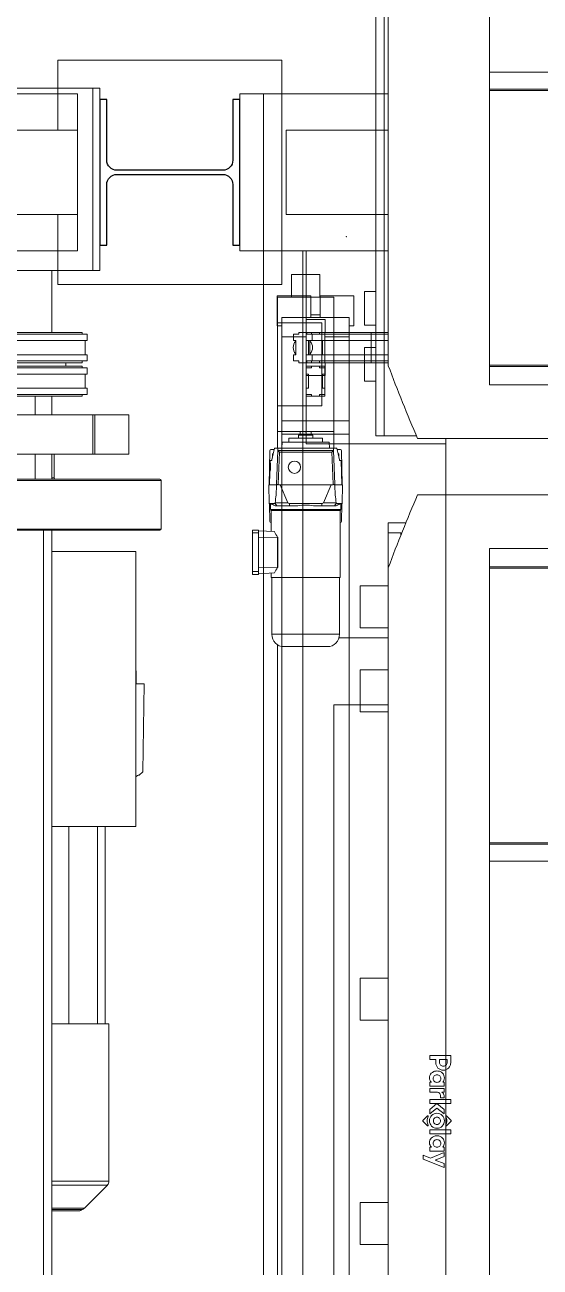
# Model space of a CAD drawing. Header units: inches. Extents: x 0 to 89.6, y -24.6 to 21.1.
# Drawn here: x 38.135 to 39.054, y 10.252 to 12.468 of the extents above; entities that cross this region are included whole.
import ezdxf

# ---------------------------------------------------------------- set-up
doc = ezdxf.new("R2010")
doc.units = ezdxf.units.IN
doc.header["$MEASUREMENT"] = 0
doc.set_wipeout_variables(frame=1)
doc.linetypes.add('PHANTOM', pattern=[12.7, 6.35, -1.27, 1.27, -1.27, 1.27, -1.27])
for name, color, linetype in [('PK24-LOGO', 7, 'Continuous'), ('PK24E', 7, 'Continuous'), ('PK24E-STRUCT-STEEL', 254, 'Continuous')]:
    doc.layers.add(name, color=color, linetype=linetype)
for name, color, linetype, true_color in [('PK24E-COMP-PALLET', 132, 'Continuous', 0x00b7c8), ('PK24E-HELPER', 253, 'PHANTOM', 0xa1a1a1), ('PK24E-SYS-LIFT', 31, 'Continuous', 0xffcc5a), ('PK24E-SYS-SHELF', 31, 'Continuous', 0xffcc5a)]:
    doc.layers.add(name, color=color, linetype=linetype, true_color=true_color)
doc.layers.add('Text', color=142, linetype='Continuous', lineweight=20)

# ---------------------------------------------------------------- blocks, each defined once
blk = doc.blocks.new('ELIFTTT-CHASIS--TOP-COMP-PKE24')
at = {"layer": 'PK24E-SYS-LIFT', "lineweight": 5}
for p, q in [((-284.75, 149.25), (-284.75, 145.25)), ((-283.91, 149.25), (-284.75, 149.25)), ((-279.75, 149.25), (-283.91, 149.25)), ((-279.75, 145.25), (-279.75, 149.25)), ((-287.25, 145.25), (-287.25, 140.65)), ((-277.25, 145.25), (-287.25, 145.25)), ((-277.25, 145.25), (-277.25, 121.25)), ((-279.35, 140.65), (-287.25, 140.65)), ((-287.25, 140.65), (-287.25, 125.85)), ((-279.35, 125.85), (-279.35, 140.65)), ((-284.4, 138.62), (-284.4, 137.52)), ((-283.48, 138.62), (-284.4, 138.62)), ((-284.4, 137.52), (-284.02, 137.52)), ((-284.02, 137.52), (-284.02, 134.98)), ((-283.48, 138.95), (-283.48, 138.62)), ((-282.02, 138.95), (-283.48, 138.95)), ((-282.02, 138.62), (-282.02, 138.95)), ((-281.1, 138.62), (-282.02, 138.62)), ((-281.48, 137.52), (-281.1, 137.52)), ((-281.48, 134.98), (-281.48, 137.52)), ((-281.1, 137.52), (-281.1, 138.62)), ((-284.4, 134.98), (-284.4, 133.88)), ((-284.02, 134.98), (-284.4, 134.98)), ((-284.4, 133.88), (-283.48, 133.88)), ((-283.48, 133.88), (-283.48, 133.55)), ((-283.48, 133.55), (-282.02, 133.55)), ((-282.02, 133.88), (-281.1, 133.88)), ((-282.02, 133.55), (-282.02, 133.88)), ((-281.1, 134.98), (-281.48, 134.98)), ((-281.1, 133.88), (-281.1, 134.98)), ((-287.25, 125.85), (-287.25, 121.25)), ((-287.25, 125.85), (-279.35, 125.85)), ((-287.25, 121.25), (-277.25, 121.25)), ((-287.25, 118.3), (-287.25, 121.25)), ((-285.25, 120.1), (-285.25, 119.4)), ((-285.25, 120.1), (-279.25, 120.1)), ((-283.4, 120.7), (-283.5, 120.6)), ((-283.5, 120.6), (-283.5, 120.1)), ((-281, 120.6), (-283.5, 120.6)), ((-283.4, 120.7), (-281.1, 120.7)), ((-283.25, 121.25), (-283.25, 120.7)), ((-281.25, 120.7), (-281.25, 121.25)), ((-281, 120.6), (-281.1, 120.7)), ((-281, 120.1), (-281, 120.6)), ((-279.25, 119.4), (-279.25, 120.1)), ((-277.25, 121.25), (-277.25, 118.3)), ((-288.64, 117.85), (-288.75, 111.75)), ((-288.44, 118.05), (-287.89, 118.05)), ((-287.82, 118.3), (-287.22, 118.3)), ((-287.46, 111.91), (-287.24, 117.91)), ((-287.22, 118.3), (-287.24, 117.91)), ((-286.95, 117.61), (-287.24, 117.91)), ((-287.24, 117.91), (-277.26, 117.91)), ((-287.22, 118.3), (-277.28, 118.3)), ((-286.95, 117.61), (-287.16, 111.91)), ((-277.55, 117.61), (-286.95, 117.61)), ((-286.47, 119.4), (-286.53, 118.3)), ((-286.47, 119.4), (-278.03, 119.4)), ((-277.97, 118.3), (-278.03, 119.4)), ((-277.26, 117.91), (-277.55, 117.61)), ((-277.34, 111.91), (-277.55, 117.61)), ((-277.26, 117.91), (-277.28, 118.3)), ((-277.28, 118.3), (-276.68, 118.3)), ((-277.26, 117.91), (-277.04, 111.91)), ((-276.61, 118.05), (-276.06, 118.05)), ((-275.86, 117.85), (-275.75, 111.75)), ((-288.56, 116.1), (-288.71, 111.75)), ((-288.54, 115.62), (-288.58, 115.63)), ((-288.56, 116.1), (-288.32, 116.1)), ((-276.18, 116.1), (-275.94, 116.1)), ((-275.79, 111.75), (-275.94, 116.1)), ((-288.62, 114.18), (-288.59, 114.17)), ((-288.83, 111.75), (-288.77, 108.41)), ((-288.83, 111.75), (-287.46, 111.75)), ((-287.53, 109.94), (-287.47, 111.69)), ((-287.47, 111.69), (-287.16, 111.91)), ((-287.46, 111.91), (-287.47, 111.69)), ((-287.09, 111.75), (-287.16, 111.91)), ((-287.09, 111.75), (-286.81, 111.75)), ((-285.44, 108.55), (-286.81, 111.75)), ((-286.81, 111.75), (-277.69, 111.75)), ((-277.69, 111.75), (-279.06, 108.55)), ((-277.69, 111.75), (-277.41, 111.75)), ((-277.41, 111.75), (-277.34, 111.91)), ((-277.03, 111.69), (-277.34, 111.91)), ((-277.04, 111.91), (-277.03, 111.69)), ((-277.04, 111.75), (-275.67, 111.75)), ((-276.97, 109.94), (-277.03, 111.69)), ((-275.73, 108.41), (-275.67, 111.75)), ((-288.77, 108.41), (-288.5, 108.14)), ((-288.77, 108.41), (-287.72, 108.41)), ((-288.64, 105.25), (-288.69, 108.33)), ((-288.5, 108.31), (-288.5, 107.35)), ((-288.5, 107.35), (-276, 107.35)), ((-288.4, 107.18), (-288.4, 103.44)), ((-288.4, 107.18), (-282.25, 107.18)), ((-287.72, 108.41), (-287.37, 108)), ((-287.37, 108), (-287.69, 108)), ((-287.67, 108.55), (-285.44, 108.55)), ((-285.07, 108), (-287.37, 108)), ((-285.44, 108.55), (-285.2, 108.41)), ((-285.2, 108.41), (-279.3, 108.41)), ((-285.2, 108.41), (-285.07, 108)), ((-283.65, 108), (-285.07, 108)), ((-282.25, 107.18), (-276.1, 107.18)), ((-279.43, 108), (-280.85, 108)), ((-279.3, 108.41), (-279.43, 108)), ((-277.13, 108), (-279.43, 108)), ((-279.3, 108.41), (-279.06, 108.55)), ((-279.06, 108.55), (-276.83, 108.55)), ((-276.78, 108.41), (-277.13, 108)), ((-276.81, 108), (-277.13, 108)), ((-276.78, 108.41), (-275.73, 108.41)), ((-276.1, 95.25), (-276.1, 107.18)), ((-276, 108.14), (-275.73, 108.41)), ((-276, 107.35), (-276, 108.31)), ((-275.86, 105.25), (-275.81, 108.33)), ((-288.44, 105.05), (-288.4, 105.05)), ((-276.1, 105.05), (-276.06, 105.05)), ((-291.75, 103.18), (-291.75, 103.68)), ((-291.75, 103.68), (-290.65, 103.68)), ((-291.75, 96.28), (-291.75, 103.18)), ((-290.65, 103.18), (-291.75, 103.18)), ((-290.65, 103.68), (-290.65, 103.18)), ((-290.65, 103.56), (-287.79, 103.41)), ((-290.65, 96.28), (-290.65, 103.18)), ((-290.65, 102.45), (-287.25, 102.38)), ((-287.25, 102.45), (-287.25, 102.38)), ((-287.25, 97.08), (-287.25, 102.38)), ((-287.25, 102.38), (-287.25, 102.38)), ((-287.2, 102.38), (-287.25, 102.38)), ((-287.2, 97.08), (-287.2, 102.38)), ((-291.75, 95.78), (-291.75, 96.28)), ((-291.75, 96.28), (-290.65, 96.28)), ((-290.65, 95.78), (-291.75, 95.78)), ((-290.65, 97), (-287.25, 97.08)), ((-290.65, 96.28), (-290.65, 95.78)), ((-290.65, 95.9), (-287.79, 96.05)), ((-288.4, 96.02), (-288.4, 95.25)), ((-287.25, 97.08), (-287.25, 97.08)), ((-287.25, 97.01), (-287.25, 97.08)), ((-287.2, 97.08), (-287.25, 97.08)), ((-288.4, 95.25), (-276.1, 95.25)), ((-288.3, 95.25), (-288.3, 88.12)), ((-276.2, 85.1), (-276.2, 95.25)), ((-288.3, 88.12), (-288.3, 87.8)), ((-288.3, 87.8), (-288.3, 85.1)), ((-288.3, 85.1), (-276.2, 85.1)), ((-276.28, 84.5), (-259.75, 84.5)), ((-259.75, 72.5), (-259.75, 84.5)), ((-259.75, 84.5), (-254.75, 84.5)), ((-254.75, 72.5), (-254.75, 84.5)), ((-254.75, 84.5), (-249.75, 84.5)), ((-249.75, 84.5), (-249.75, 72.5)), ((-211.2, 84.5), (-249.75, 84.5)), ((-287.25, -83.22), (-287.25, 83.22)), ((-278.4, 82.9), (-286.1, 82.9)), ((-277.25, 72.5), (-277.25, -72.5)), ((-277.25, 72.5), (-259.75, 72.5)), ((-254.75, 72.5), (-259.75, 72.5)), ((-249.75, 72.5), (-254.75, 72.5)), ((-249.75, 72.5), (-81.39, 72.5))]:
    blk.add_line(p, q, dxfattribs=at)
blk.add_circle((-284.25, 114.91), 1.1, dxfattribs=at)
for centre, radius, start, end in [((-282.75, 136.25), 1.72, 137.63, 222.37), ((-282.75, 136.25), 1.72, 317.63, 42.37), ((-288.44, 117.85), 0.2, 90, 179), ((-276.06, 117.85), 0.2, 1, 90), ((-287.75, 117), 0.45, 132.2453, 204.5747), ((-276.75, 117), 0.45, 335.4253, 47.7547), ((-288.3, 107.35), 0.2, 180, 240), ((-282.25, 101.91), 6.25, 77.0707, 102.9293), ((-276.2, 107.35), 0.2, 300, 0), ((-288.44, 105.25), 0.2, 181, 270), ((-276.06, 105.25), 0.2, 270, 359), ((-282.25, 106.03), 6.15, 215.6016, 216.4055), ((-282.25, 93.43), 6.15, 143.5945, 144.3984), ((-286.1, 85.1), 2.2, 180, 270), ((-278.4, 85.1), 2.2, 270, 0)]:
    blk.add_arc(centre, radius, start, end, dxfattribs=at)
for centre, major_axis, ratio, start_param, end_param in [((-258.83, 111.06), (0, 29.91), 0.99939, 1.327153, 1.396535), ((-305.67, 111.06), (0, 29.91), 0.99939, 4.886651, 4.956033), ((-259.93, 27.64), (-17.65, 106.42), 0.210216, 0.652517, 0.672911), ((-304.57, 27.64), (17.65, 106.42), 0.210212, 5.610299, 5.630699), ((-259.13, 85.52), (-26.34, 26.35), 0.507159, 0.207962, 0.215452), ((-305.37, 85.52), (26.34, 26.35), 0.507143, 6.067743, 6.075233), ((-282.25, 105.66), (-4.43, 4.6), 0.92858, 1.214489, 1.388243), ((-282.25, 93.8), (4.43, 4.6), 0.92858, 1.75335, 1.927104)]:
    blk.add_ellipse(centre, major_axis=major_axis, ratio=ratio, start_param=start_param, end_param=end_param, dxfattribs=at)
for points, knots in [([(-282.41, 121.25), (-282.39, 121.24), (-282.34, 121.21), (-282.25, 121.2), (-282.16, 121.21), (-282.11, 121.24), (-282.09, 121.25)], [0, 0, 0, 0, 0.230406, 0.49981, 0.78779, 1, 1, 1, 1]), ([(-287.82, 118.3), (-287.82, 118.3), (-287.83, 118.3), (-287.83, 118.28), (-287.83, 118.28)], [0, 0, 0, 0, 0.487803, 1, 1, 1, 1]), ([(-276.67, 118.28), (-276.67, 118.28), (-276.67, 118.3), (-276.68, 118.3), (-276.68, 118.3)], [0, 0, 0, 0, 0.485402, 1, 1, 1, 1]), ([(-288.61, 114.18), (-288.61, 114.18), (-288.61, 114.16), (-288.61, 114.22), (-288.6, 114.37), (-288.6, 114.62), (-288.6, 114.9), (-288.59, 115.18), (-288.59, 115.43), (-288.58, 115.58), (-288.58, 115.64), (-288.58, 115.63), (-288.58, 115.63)], [0, 0, 0, 0, 0.000422, 0.125216, 0.249969, 0.374831, 0.499914, 0.625089, 0.750116, 0.875001, 0.999834, 1, 1, 1, 1]), ([(-288.58, 115.24), (-288.58, 115.23), (-288.58, 115.15), (-288.59, 114.97), (-288.6, 114.73), (-288.6, 114.53), (-288.6, 114.43), (-288.6, 114.39)], [0, 0, 0, 0, 0.041978, 0.306281, 0.570431, 0.834353, 1, 1, 1, 1]), ([(-288.58, 114.19), (-288.58, 114.19), (-288.57, 114.2), (-288.56, 114.28), (-288.54, 114.44), (-288.53, 114.66), (-288.51, 114.9), (-288.51, 115.15), (-288.51, 115.36), (-288.52, 115.53), (-288.53, 115.62), (-288.53, 115.62), (-288.54, 115.61)], [0, 0, 0, 0, 0.009511, 0.124893, 0.240611, 0.356456, 0.472081, 0.587302, 0.702221, 0.817124, 0.932235, 1, 1, 1, 1]), ([(-288.26, 116.25), (-288.27, 116.21), (-288.29, 116.14), (-288.31, 116.1), (-288.31, 116.1), (-288.32, 116.1)], [0, 0, 0, 0, 0.432931, 0.865827, 1, 1, 1, 1]), ([(-276.18, 116.1), (-276.19, 116.11), (-276.21, 116.12), (-276.22, 116.18), (-276.23, 116.23), (-276.24, 116.25)], [0, 0, 0, 0, 0.43316, 0.866325, 1, 1, 1, 1]), ([(-288.6, 114.39), (-288.6, 114.33), (-288.6, 114.24), (-288.59, 114.21), (-288.59, 114.2)], [0, 0, 0, 0, 0.571187, 1, 1, 1, 1]), ([(-287.69, 108), (-287.78, 108.05), (-288, 108.18), (-288.21, 108.29), (-288.35, 108.34), (-288.43, 108.36), (-288.47, 108.35), (-288.5, 108.34), (-288.5, 108.31), (-288.5, 108.31)], [0, 0, 0, 0, 0.189659, 0.44506, 0.57653, 0.707999, 0.799497, 0.930008, 1, 1, 1, 1]), ([(-276, 108.31), (-276, 108.31), (-276, 108.34), (-276.02, 108.35), (-276.08, 108.36), (-276.16, 108.34), (-276.27, 108.29), (-276.41, 108.23), (-276.58, 108.14), (-276.73, 108.05), (-276.81, 108)], [0, 0, 0, 0, 0.053259, 0.184632, 0.316005, 0.44367, 0.571338, 0.702705, 0.834078, 1, 1, 1, 1]), ([(-288.3, 87.8), (-288.3, 87.8), (-288.3, 87.81), (-288.3, 87.83), (-288.3, 87.87), (-288.3, 87.92), (-288.3, 87.98), (-288.3, 88.03), (-288.3, 88.08), (-288.3, 88.11), (-288.3, 88.12), (-288.3, 88.12), (-288.3, 88.12)], [0, 0, 0, 0, 0.106425, 0.212833, 0.319705, 0.427399, 0.535627, 0.64388, 0.751778, 0.859172, 0.966191, 1, 1, 1, 1])]:
    blk.add_open_spline(points, degree=3, knots=knots, dxfattribs=at)
blk = doc.blocks.new('ELIFTTT-TT--TOP-COMP-PKE24')
at = {"layer": 'PK24E-SYS-LIFT', "lineweight": 5}
for p, q in [((-267.5, 103.22), (-267.5, 105)), ((-267.5, 105), (-258.3, 105)), ((-258.3, 105), (-258.3, 103.22)), ((-265.25, 103.22), (-267.5, 103.22)), ((-267.5, 103.22), (-267.5, -103.22)), ((-265.25, 94), (-265.25, 103.22)), ((-258.3, 103.22), (-262.25, 103.22)), ((-262.25, 103.22), (-262.25, 94)), ((-258.3, 103.22), (-258.3, -103.22)), ((-267.5, 93.75), (-272.5, 93.75)), ((-272.5, 93.75), (-272.5, 86.25)), ((-262.25, 94), (-265.25, 94)), ((-265.25, 94), (-265.25, -94)), ((-262.25, 94), (-262.25, -94)), ((-257.8, 75.2), (-257.8, 94.8)), ((-253, 95), (-257.6, 95)), ((-257.6, 95), (-257.6, 75)), ((-253, 75), (-253, 95)), ((-252.8, 94.8), (-252.8, 75.2)), ((-257.8, 88), (-258.3, 88)), ((-272.5, 86.25), (-267.5, 86.25)), ((-258.3, 82), (-257.8, 82)), ((-267.5, 78.75), (-272.5, 78.75)), ((-272.5, 78.75), (-272.5, 71.25)), ((-257.6, 75), (-253, 75)), ((-272.5, 71.25), (-267.5, 71.25)), ((-258.3, 67.75), (-230.5, 67.75)), ((-230.5, 59.75), (-258.3, 59.75)), ((-257.8, 32.7), (-257.8, 52.3)), ((-253, 52.5), (-257.6, 52.5)), ((-257.6, 52.5), (-257.6, 32.5)), ((-253, 32.5), (-253, 52.5)), ((-252.8, 52.3), (-252.8, 32.7)), ((-257.8, 45.5), (-258.3, 45.5)), ((-258.3, 39.5), (-257.8, 39.5)), ((-257.6, 32.5), (-253, 32.5)), ((-272.5, 16.25), (-272.5, 23.75)), ((-272.5, 23.75), (-267.5, 23.75)), ((-272.5, 16.25), (-267.5, 16.25)), ((-257.8, -9.8), (-257.8, 9.8)), ((-253, 10), (-257.6, 10)), ((-257.6, 10), (-257.6, -10)), ((-253, -10), (-253, 10)), ((-252.8, 9.8), (-252.8, -9.8)), ((-257.8, 3), (-258.3, 3)), ((-258.3, -3), (-257.8, -3)), ((-257.6, -10), (-253, -10)), ((-272.5, -16.25), (-267.5, -16.25)), ((-272.5, -23.75), (-272.5, -16.25)), ((-272.5, -23.75), (-267.5, -23.75))]:
    blk.add_line(p, q, dxfattribs=at)
for centre, start, end in [((-257.6, 94.8), 90, 180), ((-253, 94.8), 0, 90), ((-257.6, 75.2), 180, 270), ((-253, 75.2), 270, 0), ((-257.6, 52.3), 90, 180), ((-253, 52.3), 0, 90), ((-257.6, 32.7), 180, 270), ((-253, 32.7), 270, 0), ((-257.6, 9.8), 90, 180), ((-253, 9.8), 0, 90), ((-257.6, -9.8), 180, 270), ((-253, -9.8), 270, 0)]:
    blk.add_arc(centre, 0.2, start, end, dxfattribs=at)
blk = doc.blocks.new('LOGO----DECOR-PK24')
at = {"layer": 'PK24-LOGO', "lineweight": 5}
for p, q in [((-10, 2.13), (-8.71, 2.13)), ((-10, -1.62), (-10, 2.13)), ((-9.29, 1.47), (-9.29, 0.11)), ((-8.76, 1.47), (-9.29, 1.47)), ((-9.29, 0.11), (-8.76, 0.11)), ((-8.61, 1.46), (-8.76, 1.47)), ((-8.76, 0.11), (-8.61, 0.13)), ((-8.71, 2.13), (-8.43, 2.11)), ((-8.48, 1.42), (-8.61, 1.46)), ((-8.61, 0.13), (-8.48, 0.17)), ((-8.36, 1.35), (-8.48, 1.42)), ((-8.48, 0.17), (-8.36, 0.23)), ((-8.43, 2.11), (-8.3, 2.07)), ((-8.26, 1.27), (-8.36, 1.35)), ((-8.36, 0.23), (-8.26, 0.31)), ((-8.3, 2.07), (-8.17, 2.03)), ((-8.19, 1.17), (-8.26, 1.27)), ((-8.26, 0.31), (-8.19, 0.41)), ((-8.13, 1.05), (-8.19, 1.17)), ((-8.19, 0.41), (-8.13, 0.53)), ((-8.17, 2.03), (-7.94, 1.9)), ((-8.09, 0.93), (-8.13, 1.05)), ((-8.13, 0.53), (-8.09, 0.66)), ((-8.08, 0.79), (-8.09, 0.93)), ((-8.09, 0.66), (-8.08, 0.79)), ((-7.94, 1.9), (-7.74, 1.74)), ((-7.74, 1.74), (-7.58, 1.55)), ((-7.58, 0.04), (-7.74, -0.16)), ((-7.58, 1.55), (-7.46, 1.32)), ((-7.46, 0.27), (-7.58, 0.04)), ((-7.46, 1.32), (-7.38, 1.06)), ((-7.38, 0.52), (-7.46, 0.27)), ((-7.38, 1.06), (-7.36, 0.79)), ((-7.36, 0.79), (-7.38, 0.52)), ((-7.19, -0.02), (-7.16, 0.13)), ((-7.16, 0.13), (-7.11, 0.26)), ((-7.11, 0.26), (-6.98, 0.49)), ((-6.98, 0.49), (-6.82, 0.68)), ((-6.82, 0.68), (-6.62, 0.82)), ((-6.62, 0.82), (-6.41, 0.92)), ((-6.42, 0.06), (-6.48, -0.05)), ((-6.33, 0.17), (-6.42, 0.06)), ((-6.41, 0.92), (-6.19, 0.98)), ((-6.23, 0.25), (-6.33, 0.17)), ((-6.11, 0.31), (-6.23, 0.25)), ((-6.19, 0.98), (-5.97, 1)), ((-5.98, 0.35), (-6.11, 0.31)), ((-5.84, 0.36), (-5.98, 0.35)), ((-5.97, 1), (-5.74, 0.98)), ((-5.71, 0.35), (-5.84, 0.36)), ((-5.74, 0.98), (-5.53, 0.92)), ((-5.58, 0.31), (-5.71, 0.35)), ((-5.47, 0.24), (-5.58, 0.31)), ((-5.53, 0.92), (-5.35, 0.82)), ((-5.37, 0.16), (-5.47, 0.24)), ((-5.29, 0.06), (-5.37, 0.16)), ((-5.35, 0.82), (-5.21, 0.7)), ((-5.23, -0.06), (-5.29, 0.06)), ((-5.21, 0.7), (-5.21, 0.95)), ((-5.21, 0.95), (-4.5, 0.95)), ((-4.5, 0.95), (-4.5, -1.62)), ((-3.41, 0.95), (-4.11, 0.95)), ((-4.11, 0.95), (-4.11, -1.62)), ((-3.41, 0.53), (-3.41, 0.95)), ((-3.36, 0.62), (-3.41, 0.53)), ((-3.37, -0.03), (-3.32, 0.06)), ((-3.29, 0.71), (-3.36, 0.62)), ((-3.32, 0.06), (-3.26, 0.13)), ((-3.22, 0.78), (-3.29, 0.71)), ((-3.26, 0.13), (-3.19, 0.19)), ((-3.14, 0.84), (-3.22, 0.78)), ((-3.19, 0.19), (-3.11, 0.23)), ((-3.05, 0.89), (-3.14, 0.84)), ((-3.11, 0.23), (-3.02, 0.26)), ((-2.94, 0.92), (-3.05, 0.89)), ((-3.02, 0.26), (-2.92, 0.27)), ((-2.83, 0.94), (-2.94, 0.92)), ((-2.92, 0.27), (-2.42, 0.27)), ((-2.7, 0.95), (-2.83, 0.94)), ((-2.42, 0.95), (-2.7, 0.95)), ((-2.42, 0.27), (-2.42, 0.95)), ((-1.42, 2.13), (-2.13, 2.13)), ((-2.13, 2.13), (-2.13, -1.62)), ((-1.42, -1.62), (-1.42, 2.13)), ((-0.37, 0.95), (-1.42, -0.33)), ((-0.61, -0.33), (0.44, 0.95)), ((0.44, 0.95), (-0.37, 0.95)), ((0.44, 0.19), (0.36, -0.06)), ((0.56, 0.41), (0.44, 0.19)), ((0.72, 0.61), (0.56, 0.41)), ((0.92, 0.77), (0.72, 0.61)), ((0.77, 1.32), (0.79, 1.37)), ((0.78, 1.26), (0.77, 1.32)), ((0.81, 1.24), (0.78, 1.26)), ((0.79, 1.37), (1.61, 2.19)), ((0.85, 1.23), (0.81, 1.24)), ((0.89, 1.24), (0.85, 1.23)), ((1.07, 1.32), (0.89, 1.24)), ((1.15, 0.9), (0.92, 0.77)), ((1.27, 1.37), (1.07, 1.32)), ((1.07, -0.08), (1.13, 0.03)), ((1.13, 0.03), (1.21, 0.12)), ((1.4, 0.98), (1.15, 0.9)), ((1.21, 0.12), (1.3, 0.2)), ((1.46, 1.41), (1.27, 1.37)), ((1.3, 0.2), (1.41, 0.26)), ((1.67, 1), (1.4, 0.98)), ((1.41, 0.26), (1.54, 0.3)), ((1.67, 1.42), (1.46, 1.41)), ((1.54, 0.3), (1.67, 0.31)), ((1.61, 2.19), (1.67, 2.21)), ((1.67, 2.21), (1.73, 2.19)), ((1.87, 1.41), (1.67, 1.42)), ((1.94, 0.98), (1.67, 1)), ((1.67, 0.31), (1.8, 0.3)), ((1.73, 2.19), (2.54, 1.37)), ((1.8, 0.3), (1.92, 0.26)), ((2.07, 1.37), (1.87, 1.41)), ((1.92, 0.26), (2.03, 0.2)), ((2.19, 0.9), (1.94, 0.98)), ((2.03, 0.2), (2.13, 0.12)), ((2.26, 1.32), (2.07, 1.37)), ((2.13, 0.12), (2.2, 0.03)), ((2.41, 0.77), (2.19, 0.9)), ((2.2, 0.03), (2.26, -0.08)), ((2.45, 1.24), (2.26, 1.32)), ((2.61, 0.61), (2.41, 0.77)), ((2.48, 1.23), (2.45, 1.24)), ((2.52, 1.24), (2.48, 1.23)), ((2.55, 1.26), (2.52, 1.24)), ((2.54, 1.37), (2.57, 1.32)), ((2.57, 1.32), (2.55, 1.26)), ((2.78, 0.41), (2.61, 0.61)), ((2.9, 0.19), (2.78, 0.41)), ((2.98, -0.06), (2.9, 0.19)), ((3.31, 2.13), (4.01, 2.13)), ((3.31, -1.62), (3.31, 2.13)), ((4.01, 2.13), (4.01, -1.62)), ((4.37, -0.02), (4.4, 0.13)), ((4.4, 0.13), (4.45, 0.26)), ((4.45, 0.26), (4.58, 0.49)), ((4.58, 0.49), (4.74, 0.68)), ((4.74, 0.68), (4.93, 0.82)), ((4.93, 0.82), (5.15, 0.92)), ((5.14, 0.06), (5.08, -0.05)), ((5.23, 0.17), (5.14, 0.06)), ((5.15, 0.92), (5.37, 0.98)), ((5.33, 0.25), (5.23, 0.17)), ((5.45, 0.31), (5.33, 0.25)), ((5.37, 0.98), (5.59, 1)), ((5.58, 0.35), (5.45, 0.31)), ((5.72, 0.36), (5.58, 0.35)), ((5.59, 1), (5.82, 0.98)), ((5.85, 0.35), (5.72, 0.36)), ((5.82, 0.98), (6.03, 0.92)), ((5.98, 0.31), (5.85, 0.35)), ((6.09, 0.24), (5.98, 0.31)), ((6.03, 0.92), (6.21, 0.82)), ((6.19, 0.16), (6.09, 0.24)), ((6.27, 0.06), (6.19, 0.16)), ((6.21, 0.82), (6.35, 0.7)), ((6.32, -0.06), (6.27, 0.06)), ((6.35, 0.7), (6.35, 0.95)), ((6.35, 0.95), (7.06, 0.95)), ((7.06, 0.95), (7.06, -1.62)), ((8.33, -1.51), (7.31, 0.95)), ((7.31, 0.95), (8.05, 0.95)), ((8.05, 0.95), (8.68, -0.63)), ((10, 0.95), (8.51, -2.81)), ((8.68, -0.63), (9.27, 0.95)), ((9.27, 0.95), (10, 0.95)), ((-9.29, -1.62), (-10, -1.62)), ((-8.71, -0.55), (-9.29, -0.55)), ((-9.29, -0.55), (-9.29, -1.62)), ((-8.43, -0.52), (-8.71, -0.55)), ((-8.3, -0.49), (-8.43, -0.52)), ((-8.17, -0.44), (-8.3, -0.49)), ((-7.94, -0.32), (-8.17, -0.44)), ((-7.74, -0.16), (-7.94, -0.32)), ((-7.22, -0.33), (-7.21, -0.17)), ((-7.21, -0.5), (-7.22, -0.33)), ((-7.21, -0.17), (-7.19, -0.02)), ((-7.19, -0.65), (-7.21, -0.5)), ((-7.16, -0.79), (-7.19, -0.65)), ((-7.1, -0.92), (-7.16, -0.79)), ((-6.97, -1.15), (-7.1, -0.92)), ((-6.81, -1.34), (-6.97, -1.15)), ((-6.62, -1.48), (-6.81, -1.34)), ((-6.41, -1.59), (-6.62, -1.48)), ((-6.52, -0.18), (-6.53, -0.33)), ((-6.53, -0.33), (-6.52, -0.47)), ((-6.48, -0.05), (-6.52, -0.18)), ((-6.52, -0.47), (-6.48, -0.6)), ((-6.48, -0.6), (-6.42, -0.72)), ((-6.42, -0.72), (-6.33, -0.82)), ((-6.19, -1.65), (-6.41, -1.59)), ((-6.33, -0.82), (-6.23, -0.9)), ((-6.23, -0.9), (-6.11, -0.97)), ((-5.98, -1.67), (-6.19, -1.65)), ((-6.11, -0.97), (-5.98, -1.01)), ((-5.98, -1.01), (-5.84, -1.02)), ((-5.74, -1.65), (-5.98, -1.67)), ((-5.84, -1.02), (-5.71, -1.01)), ((-5.53, -1.57), (-5.74, -1.65)), ((-5.71, -1.01), (-5.58, -0.97)), ((-5.58, -0.97), (-5.47, -0.9)), ((-5.35, -1.47), (-5.53, -1.57)), ((-5.47, -0.9), (-5.37, -0.82)), ((-5.37, -0.82), (-5.29, -0.72)), ((-5.21, -1.33), (-5.35, -1.47)), ((-5.29, -0.72), (-5.23, -0.6)), ((-5.2, -0.19), (-5.23, -0.06)), ((-5.23, -0.6), (-5.2, -0.47)), ((-5.21, -1.62), (-5.21, -1.33)), ((-5.21, -1.33), (-5.21, -1.33)), ((-4.5, -1.62), (-5.21, -1.62)), ((-5.19, -0.33), (-5.2, -0.19)), ((-5.2, -0.47), (-5.19, -0.33)), ((-4.11, -1.62), (-3.41, -1.62)), ((-3.41, -0.21), (-3.4, -0.12)), ((-3.41, -1.62), (-3.41, -0.21)), ((-3.4, -0.12), (-3.37, -0.03)), ((-2.13, -1.62), (-1.42, -1.62)), ((-1.42, -0.33), (-0.37, -1.62)), ((0.44, -1.62), (-0.61, -0.33)), ((-0.37, -1.62), (0.44, -1.62)), ((0.36, -0.06), (0.33, -0.33)), ((0.33, -0.33), (0.36, -0.6)), ((0.36, -0.6), (0.44, -0.85)), ((0.44, -0.85), (0.56, -1.08)), ((0.56, -1.08), (0.72, -1.28)), ((0.72, -1.28), (0.92, -1.44)), ((0.77, -1.98), (0.78, -1.93)), ((0.79, -2.04), (0.77, -1.98)), ((0.78, -1.93), (0.81, -1.9)), ((1.61, -2.85), (0.79, -2.04)), ((0.81, -1.9), (0.85, -1.89)), ((0.85, -1.89), (0.89, -1.9)), ((0.89, -1.9), (1.07, -1.98)), ((0.92, -1.44), (1.15, -1.56)), ((1.02, -0.33), (1.03, -0.2)), ((1.03, -0.46), (1.02, -0.33)), ((1.03, -0.2), (1.07, -0.08)), ((1.07, -0.59), (1.03, -0.46)), ((1.13, -0.7), (1.07, -0.59)), ((1.07, -1.98), (1.27, -2.04)), ((1.21, -0.79), (1.13, -0.7)), ((1.15, -1.56), (1.4, -1.64)), ((1.3, -0.87), (1.21, -0.79)), ((1.27, -2.04), (1.46, -2.07)), ((1.41, -0.93), (1.3, -0.87)), ((1.4, -1.64), (1.67, -1.67)), ((1.54, -0.97), (1.41, -0.93)), ((1.46, -2.07), (1.67, -2.09)), ((1.67, -0.98), (1.54, -0.97)), ((1.8, -0.97), (1.67, -0.98)), ((1.67, -1.67), (1.94, -1.64)), ((1.67, -2.09), (1.87, -2.07)), ((2.54, -2.04), (1.73, -2.85)), ((1.92, -0.93), (1.8, -0.97)), ((1.87, -2.07), (2.07, -2.04)), ((2.03, -0.87), (1.92, -0.93)), ((1.94, -1.64), (2.19, -1.56)), ((2.13, -0.79), (2.03, -0.87)), ((2.07, -2.04), (2.26, -1.98)), ((2.2, -0.7), (2.13, -0.79)), ((2.19, -1.56), (2.41, -1.44)), ((2.26, -0.59), (2.2, -0.7)), ((2.26, -0.08), (2.3, -0.2)), ((2.3, -0.46), (2.26, -0.59)), ((2.26, -1.98), (2.45, -1.9)), ((2.3, -0.2), (2.31, -0.33)), ((2.31, -0.33), (2.3, -0.46)), ((2.41, -1.44), (2.61, -1.28)), ((2.45, -1.9), (2.48, -1.89)), ((2.48, -1.89), (2.52, -1.9)), ((2.52, -1.9), (2.55, -1.93)), ((2.57, -1.98), (2.54, -2.04)), ((2.55, -1.93), (2.57, -1.98)), ((2.61, -1.28), (2.78, -1.08)), ((2.78, -1.08), (2.9, -0.85)), ((2.9, -0.85), (2.98, -0.6)), ((3, -0.33), (2.98, -0.06)), ((2.98, -0.6), (3, -0.33)), ((4.01, -1.62), (3.31, -1.62)), ((4.34, -0.17), (4.37, -0.02)), ((4.34, -0.33), (4.34, -0.17)), ((4.34, -0.5), (4.34, -0.33)), ((4.37, -0.65), (4.34, -0.5)), ((4.4, -0.79), (4.37, -0.65)), ((4.46, -0.92), (4.4, -0.79)), ((4.59, -1.15), (4.46, -0.92)), ((4.75, -1.34), (4.59, -1.15)), ((4.94, -1.48), (4.75, -1.34)), ((5.15, -1.59), (4.94, -1.48)), ((5.04, -0.18), (5.03, -0.33)), ((5.03, -0.33), (5.04, -0.47)), ((5.08, -0.05), (5.04, -0.18)), ((5.04, -0.47), (5.08, -0.6)), ((5.08, -0.6), (5.14, -0.72)), ((5.14, -0.72), (5.23, -0.82)), ((5.37, -1.65), (5.15, -1.59)), ((5.23, -0.82), (5.33, -0.9)), ((5.33, -0.9), (5.45, -0.97)), ((5.58, -1.67), (5.37, -1.65)), ((5.45, -0.97), (5.58, -1.01)), ((5.58, -1.01), (5.72, -1.02)), ((5.81, -1.65), (5.58, -1.67)), ((5.72, -1.02), (5.85, -1.01)), ((6.03, -1.57), (5.81, -1.65)), ((5.85, -1.01), (5.98, -0.97)), ((5.98, -0.97), (6.09, -0.9)), ((6.21, -1.47), (6.03, -1.57)), ((6.09, -0.9), (6.19, -0.82)), ((6.19, -0.82), (6.27, -0.72)), ((6.35, -1.33), (6.21, -1.47)), ((6.27, -0.72), (6.32, -0.6)), ((6.36, -0.19), (6.32, -0.06)), ((6.32, -0.6), (6.36, -0.47)), ((6.35, -1.62), (6.35, -1.33)), ((6.35, -1.33), (6.35, -1.33)), ((7.06, -1.62), (6.35, -1.62)), ((6.37, -0.33), (6.36, -0.19)), ((6.36, -0.47), (6.37, -0.33)), ((7.8, -2.81), (8.33, -1.51)), ((1.67, -2.88), (1.61, -2.85)), ((1.73, -2.85), (1.67, -2.88)), ((8.51, -2.81), (7.8, -2.81))]:
    blk.add_line(p, q, dxfattribs=at)
blk = doc.blocks.new('*U11')
at = {"lineweight": 5}
blk.add_wipeout([(-262.27, 110), (262.27, 110), (267.5, 96.99), (267.5, -96.99), (262.27, -110), (-262.27, -110), (-267.5, -96.99), (-267.5, 96.99)], dxfattribs=at)
at = {"layer": 'PK24E-COMP-PALLET', "lineweight": 5}
for p, q in [((262.27, 110), (-262.27, 110)), ((-249.45, -100.42), (-249.45, 100.42)), ((249.45, 100.42), (-249.45, 100.42)), ((-267.5, -96.99), (-267.5, 96.99)), ((249.45, 97.11), (-249.45, 97.11)), ((-168.92, 96.89), (-249.45, 96.89)), ((-168.92, 47.89), (-249.45, 47.89)), ((249.45, 47.67), (-249.45, 47.67)), ((249.45, 44.65), (-249.45, 44.65))]:
    blk.add_line(p, q, dxfattribs=at)
blk.add_arc((-7.5, 0), 277.5, 156.6469, 159.5434, dxfattribs=at)
at = {"linetype": 'Continuous', "lineweight": 5, "rotation": 270}
blk.add_blockref('LOGO----DECOR-PK24', (-258.48, 0), dxfattribs=at)
blk = doc.blocks.new('STEEL-HEA260--TOP-STRUCT-PK24')
at = {"layer": 'PK24E-STRUCT-STEEL', "color": 8, "true_color": 0x808080}
blk.add_lwpolyline([(11.25, 13), (11.25, 2.175, -0.4142136), (9.45, 0.375), (-9.45, 0.375, -0.4142136), (-11.25, 2.175), (-11.25, 13), (-12.5, 13), (-12.5, -13), (-11.25, -13), (-11.25, -2.175, -0.4142136), (-9.45, -0.375), (9.45, -0.375, -0.4142136), (11.25, -2.175), (11.25, -13), (12.5, -13), (12.5, 13)], format="xyb", close=True, dxfattribs=at)
blk = doc.blocks.new('STEEL-HEA260-WPLATE-TOP-STRUCT-PK24')
at = {"layer": 'PK24E-STRUCT-STEEL', "color": 8, "lineweight": 5, "true_color": 0x808080}
blk.add_lwpolyline([(-20, 20), (20, 20), (20, -20), (-20, -20)], close=True, dxfattribs=at)
at = {"lineweight": 5}
blk.add_blockref('STEEL-HEA260--TOP-STRUCT-PK24', (0, 0), dxfattribs=at)
blk = doc.blocks.new('ELIFT-COLUMNS--TOP-COMP-PKE24')
at = {"lineweight": 5}
for p in [(-306.5, 167.5), (323.5, 167.5)]:
    blk.add_blockref('STEEL-HEA260-WPLATE-TOP-STRUCT-PK24', p, dxfattribs=at)
blk = doc.blocks.new('ELIFT-CW--TOP-COMP-PKE24')
at = {"layer": 'PK24E-SYS-LIFT', "lineweight": 5}
for p, q in [((-12.85, 145.45), (-12.85, 140.1)), ((-6.85, 145.45), (-12.85, 145.45)), ((-6.85, 141.6), (-6.85, 145.45)), ((-5.15, 145.45), (-5.15, 141.6)), ((0.85, 145.45), (-5.15, 145.45)), ((0.85, 140.1), (0.85, 145.45)), ((-5.15, 142.1), (-6.85, 142.1)), ((-12, 140.1), (-12.85, 140.1)), ((0, 141.6), (-12, 141.6)), ((-12, 141.6), (-12, 138.15)), ((0, 138.15), (0, 141.6)), ((0.85, 140.1), (0, 140.1)), ((-12, 123.18), (-12, 138.15)), ((-7.65, 138.15), (-12, 138.15)), ((-7.65, 137.9), (-7.65, 138.95)), ((-7.65, 138.95), (-4.35, 138.95)), ((-7.65, 138.62), (-6.73, 138.62)), ((-7.65, 137.52), (-7.65, 138.62)), ((-7.27, 137.52), (-7.65, 137.52)), ((-7.65, 137.52), (-7.65, 134.98)), ((-7.27, 134.98), (-7.27, 137.52)), ((-6.73, 138.95), (-5.27, 138.95)), ((-6.73, 138.62), (-6.73, 138.95)), ((-5.27, 138.95), (-5.27, 138.62)), ((-5.27, 138.62), (-4.35, 138.62)), ((-4.73, 137.52), (-4.73, 134.98)), ((-4.35, 137.52), (-4.73, 137.52)), ((-4.35, 138.95), (-4.35, 137.9)), ((-4.35, 138.62), (-4.35, 137.52)), ((0, 138.15), (-4.35, 138.15)), ((-4.35, 137.52), (-4.35, 134.98)), ((0, 123.18), (0, 138.15)), ((-7.65, 133.88), (-7.65, 134.98)), ((-7.65, 134.98), (-7.27, 134.98)), ((-7.65, 133.55), (-7.65, 134.6)), ((-6.73, 133.88), (-7.65, 133.88)), ((-4.35, 133.55), (-7.65, 133.55)), ((-7.65, 131.9), (-7.65, 132.95)), ((-7.65, 132.95), (-4.35, 132.95)), ((-6.73, 133.55), (-6.73, 133.88)), ((-5.27, 133.55), (-6.73, 133.55)), ((-6.73, 132.95), (-5.27, 132.95)), ((-6.73, 132.62), (-6.73, 132.95)), ((-5.27, 133.88), (-5.27, 133.55)), ((-4.35, 133.88), (-5.27, 133.88)), ((-5.27, 132.95), (-5.27, 132.62)), ((-4.73, 134.98), (-4.35, 134.98)), ((-4.35, 134.98), (-4.35, 133.88)), ((-4.35, 134.6), (-4.35, 133.55)), ((-4.35, 132.95), (-4.35, 131.9)), ((-7.65, 132.62), (-6.73, 132.62)), ((-7.65, 131.52), (-7.65, 132.62)), ((-7.27, 131.52), (-7.65, 131.52)), ((-7.65, 131.52), (-7.65, 128.98)), ((-7.27, 128.98), (-7.27, 131.52)), ((-5.27, 132.62), (-4.35, 132.62)), ((-4.73, 131.52), (-4.73, 128.98)), ((-4.35, 131.52), (-4.73, 131.52)), ((-4.35, 132.62), (-4.35, 131.52)), ((-4.35, 131.52), (-4.35, 128.98)), ((-7.65, 127.88), (-7.65, 128.98)), ((-7.65, 128.98), (-7.27, 128.98)), ((-7.65, 127.55), (-7.65, 128.6)), ((-4.73, 128.98), (-4.35, 128.98)), ((-4.35, 128.98), (-4.35, 127.88)), ((-4.35, 128.6), (-4.35, 127.55)), ((-6.73, 127.88), (-7.65, 127.88)), ((-4.35, 127.55), (-7.65, 127.55)), ((-6.73, 127.55), (-6.73, 127.88)), ((-5.27, 127.55), (-6.73, 127.55)), ((-5.27, 127.88), (-5.27, 127.55)), ((-4.35, 127.88), (-5.27, 127.88)), ((0, 123.18), (-12, 123.18)), ((-12, 120.81), (-12, 123.18)), ((0, 123.18), (0, 120.81)), ((0, 120.81), (-12, 120.81)), ((-12, 120.81), (-12, -120.81)), ((0, 120.81), (0, -120.81))]:
    blk.add_line(p, q, dxfattribs=at)
blk = doc.blocks.new('ELIFT-DU--TOP-COMP-PKE24')
at = {"layer": 'PK24E-SYS-LIFT', "linetype": 'Continuous', "lineweight": 5}
for p, q in [((309.75, 182.5), (279.75, 182.5)), ((309.75, 182.5), (309.75, 150)), ((309.75, 182.5), (311, 182.5)), ((311, 150), (311, 182.5)), ((-294, 153.5), (-294, 181.5)), ((-294, 181.5), (-289.75, 181.5)), ((-289.75, 181.5), (-257.25, 181.5)), ((-289.75, 153.5), (-289.75, 181.5)), ((307, 181.5), (282.5, 181.5)), ((-294, 153.5), (-289.75, 153.5)), ((-282.75, 153.5), (-289.75, 153.5)), ((-289.75, 153.5), (-289.75, -153.5)), ((-282.75, 153.5), (-282.75, -153.5)), ((-282.75, 153.5), (-282.15, 153.5)), ((-282.15, 153.5), (-282.15, 119.1)), ((-257.25, 153.5), (-282.15, 153.5)), ((-257.25, 153.5), (-257.25, 141.25)), ((282.5, 153.5), (307, 153.5)), ((279.75, 150), (309.75, 150)), ((302.44, 138.95), (302.44, 150)), ((309.75, 150), (311, 150)), ((-282.15, 141.25), (-278.75, 141.25)), ((-278.75, 141.25), (-278.75, 138.95)), ((-258.37, 141.25), (279.63, 141.25)), ((-258.37, 140.95), (-258.37, 141.25)), ((-258.37, 140.95), (279.63, 140.95)), ((-258.37, 138.95), (-258.37, 140.95)), ((-282.15, 138.95), (-270.56, 138.95)), ((-282.15, 138.62), (-270.56, 138.62)), ((-282.15, 137.52), (-270.56, 137.52)), ((-270.56, 138.62), (-270.56, 138.95)), ((-270.56, 138.95), (294.94, 138.95)), ((-270.56, 138.62), (294.94, 138.62)), ((-270.56, 137.52), (-270.56, 138.62)), ((-270.56, 137.52), (294.94, 137.52)), ((-270.56, 134.98), (-270.56, 137.52)), ((294.94, 138.95), (307.85, 138.95)), ((294.94, 138.62), (308.77, 138.62)), ((294.94, 137.52), (308.77, 137.52)), ((307.85, 138.62), (307.85, 138.95)), ((308.39, 134.98), (308.39, 137.52)), ((308.77, 137.52), (308.77, 138.62)), ((-282.15, 134.98), (-270.56, 134.98)), ((-282.15, 133.88), (-270.56, 133.88)), ((-282.15, 133.55), (-270.56, 133.55)), ((-278.75, 133.55), (-278.75, 131.25)), ((-270.56, 134.98), (294.94, 134.98)), ((-270.56, 133.88), (-270.56, 134.98)), ((-270.56, 133.88), (294.94, 133.88)), ((-270.56, 133.55), (-270.56, 133.88)), ((-270.56, 133.55), (294.94, 133.55)), ((-258.37, 131.55), (-258.37, 133.55)), ((282.03, 132.95), (307.85, 132.95)), ((294.94, 134.98), (308.77, 134.98)), ((294.94, 133.88), (308.77, 133.88)), ((294.94, 133.55), (307.85, 133.55)), ((304.94, 132.95), (304.94, 133.55)), ((307.85, 133.55), (307.85, 133.88)), ((307.85, 132.62), (307.85, 132.95)), ((308.77, 133.88), (308.77, 134.98)), ((-278.75, 131.25), (-282.15, 131.25)), ((-258.37, 131.25), (-258.37, 131.55)), ((279.63, 131.55), (-258.37, 131.55)), ((279.63, 131.25), (-258.37, 131.25)), ((-257.25, 131.25), (-257.25, 119.1)), ((-245.37, 131.25), (-245.37, 130.25)), ((281.11, 132.62), (308.77, 132.62)), ((281.11, 131.52), (308.77, 131.52)), ((308.39, 128.98), (308.39, 131.52)), ((308.77, 131.52), (308.77, 132.62)), ((-245.37, 130.25), (266.63, 130.25)), ((281.11, 128.98), (308.77, 128.98)), ((308.77, 127.88), (308.77, 128.98)), ((281.11, 127.88), (308.77, 127.88)), ((282.03, 127.55), (307.85, 127.55)), ((299.44, 124.25), (299.44, 127.55)), ((302.44, 124.25), (302.44, 127.55)), ((307.85, 127.55), (307.85, 127.88)), ((309.75, 124.25), (279.75, 124.25)), ((309.75, 117.25), (309.75, 124.25)), ((310.14, 124.25), (309.75, 124.25)), ((310.14, 117.25), (310.14, 124.25)), ((310.14, 124.25), (316.19, 124.25)), ((316.19, 117.25), (316.19, 124.25)), ((-282.15, 119.1), (-257.25, 119.1)), ((-257.25, 119.1), (-257.25, -119.1)), ((309.75, 117.25), (279.75, 117.25)), ((299.44, 112.75), (299.44, 117.25)), ((302.44, 112.75), (302.44, 117.25)), ((302.84, 113), (302.84, 117.25)), ((310.14, 117.25), (309.75, 117.25)), ((310.14, 117.25), (316.19, 117.25)), ((321.94, 112.55), (267.94, 112.55)), ((268.14, 112.75), (321.74, 112.75)), ((302.44, 113), (302.84, 113)), ((302.44, 112.8), (304.94, 112.8)), ((321.94, 103.85), (321.94, 112.55)), ((267.94, 103.85), (321.94, 103.85)), ((321.74, 103.65), (268.14, 103.65)), ((300.94, -103.65), (300.94, 103.65)), ((302.44, -103.65), (302.44, 103.65)), ((317.44, 99.85), (302.44, 99.85)), ((317.44, 50.85), (317.44, 99.85)), ((317.45, 82.26), (317.44, 82.26)), ((317.52, 76.25), (317.44, 80.98)), ((318.94, 76.25), (317.44, 76.25)), ((318.67, 60.55), (318.94, 76.25)), ((318.04, 59.95), (317.87, 59.95)), ((318.04, 59.95), (318.67, 60.55)), ((302.44, 50.85), (317.44, 50.85)), ((305.5, 50.85), (305.5, 15.6)), ((310.59, 50.85), (310.59, 15.6)), ((311.99, 50.85), (311.99, 15.6)), ((305.5, 15.6), (302.44, 15.6)), ((305.5, 15.6), (307.45, 15.6)), ((310.59, 15.6), (307.45, 15.6)), ((310.59, 15.6), (310.84, 15.6)), ((311.99, 15.6), (310.84, 15.6)), ((311.99, 15.6), (312.64, 15.6)), ((312.64, -12.44), (312.64, 15.6)), ((312.64, -12.44), (302.44, -12.44)), ((312.35, -13.14), (302.44, -13.14)), ((308.25, -17.24), (312.35, -13.14)), ((308.25, -17.24), (302.44, -17.24)), ((307.75, -17.51), (302.44, -17.51)), ((302.44, -17.7), (307.44, -17.7))]:
    blk.add_line(p, q, dxfattribs=at)
for centre, radius, start, end in [((303.04, 113), 0.2, 180, 270), ((304.94, 112.6), 0.2, 48.5904, 90), ((321.74, 112.55), 0.2, 0, 90), ((321.74, 103.85), 0.2, 270, 0), ((311.64, -12.44), 1, 315, 0), ((307.44, -17.35), 0.35, 270, 332.1788), ((307.54, -16.54), 1, 282.078, 315)]:
    blk.add_arc(centre, radius, start, end, dxfattribs=at)
blk.add_ellipse((317.84, 58.45), major_axis=(-0.04, -1.5), ratio=0.499746, start_param=3.154593, end_param=3.759802, dxfattribs=at)
at = {"lineweight": 5}
blk.add_blockref('ELIFT-CW--TOP-COMP-PKE24', (-274.5, 0), dxfattribs=at)
blk.add_wipeout([(-285.75, 175), (-285.75, 160), (307, 160), (307, 175)], dxfattribs=at)
at = {"layer": 'PK24E-SYS-LIFT', "linetype": 'Continuous', "lineweight": 5}
for p, q in [((-257.25, 181.5), (-257.25, 175)), ((307, 175), (307, 181.5)), ((-285.75, 160), (-285.75, 175)), ((-285.75, 175), (307, 175)), ((307, 175), (307, 160)), ((307, 160), (-285.75, 160)), ((-257.25, 160), (-257.25, 153.5)), ((-245.37, 160), (-245.37, 141.25)), ((307, 153.5), (307, 160))]:
    blk.add_line(p, q, dxfattribs=at)
blk = doc.blocks.new('*U39')
for name in ['ELIFT-COLUMNS--TOP-COMP-PKE24', 'ELIFTTT-CHASIS--TOP-COMP-PKE24', 'ELIFTTT-TT--TOP-COMP-PKE24']:
    blk.add_blockref(name, (0, 0))
at = {"layer": 'PK24E-SYS-SHELF'}
blk.add_blockref('*U11', (0, 0), dxfattribs=at)
blk.add_blockref('ELIFT-DU--TOP-COMP-PKE24', (0, 0))
blk = doc.blocks.new('*U15')
at = {"lineweight": 5}
blk.add_wipeout([(-267.5, 96.99), (-262.27, 110), (262.27, 110), (267.5, 96.99), (267.5, -96.99), (262.27, -110), (-262.27, -110), (-267.5, -96.99)], dxfattribs=at)
at = {"layer": 'PK24E-COMP-PALLET', "lineweight": 5}
for p, q in [((-249.45, -100.42), (-249.45, 100.42)), ((-267.5, -96.99), (-267.5, 96.99)), ((-232.31, -44.65), (-249.45, -44.65)), ((-230.82, -47.67), (-249.45, -47.67)), ((-230.71, -47.89), (-249.45, -47.89)), ((-168.92, -96.89), (-249.45, -96.89)), ((-77.07, -97.11), (-249.45, -97.11)), ((-74.88, -100.42), (-249.45, -100.42)), ((262.27, -110), (-262.27, -110))]:
    blk.add_line(p, q, dxfattribs=at)
blk.add_arc((-7.5, 0), 277.5, 200.4566, 203.3531, dxfattribs=at)
blk = doc.blocks.new('*U16')
at = {"layer": 'PK24E-HELPER', "lineweight": 5}
blk.add_point((-275, -74), dxfattribs=at)
blk.add_point((-275, -74), dxfattribs=at)
at = {"layer": 'PK24E-SYS-SHELF', "lineweight": 5}
for p, q in [((-268.25, 811.98), (-268.25, -109.5)), ((-269.75, -109.5), (-269.75, 796.8)), ((-269.75, -83.75), (-271.75, -83.75)), ((-271.75, -89.75), (-271.75, -83.75)), ((-271.75, -89.75), (-269.75, -89.75)), ((-269.75, -93.75), (-271.75, -93.75)), ((-271.75, -99.75), (-271.75, -93.75)), ((-271.75, -99.75), (-269.75, -99.75)), ((-268.25, -109.5), (-269.75, -109.5)), ((-268.25, -109.5), (-262.48, -109.5))]:
    blk.add_line(p, q, dxfattribs=at)
at = {"layer": 'PK24E', "lineweight": 5}
blk.add_blockref('*U15', (0, 0), dxfattribs=at)

msp = doc.modelspace()

# ---------------------------------------------------------------- block references
at = {"layer": 'PK24E', "lineweight": 5, "xscale": 0.01, "yscale": 0.01, "zscale": 0.01}
msp.add_blockref('*U39', (41.4584, 10.53), dxfattribs=at)

# ---------------------------------------------------------------- next in the draw order: block references
msp.add_blockref('*U39', (35.1584, 10.53), dxfattribs=at)
at = {"layer": 'Text', "lineweight": 5, "xscale": 0.01, "yscale": 0.01, "zscale": 0.01}
msp.add_blockref('*U16', (41.4584, 12.83), dxfattribs=at)

doc.saveas('drawing.dxf')
